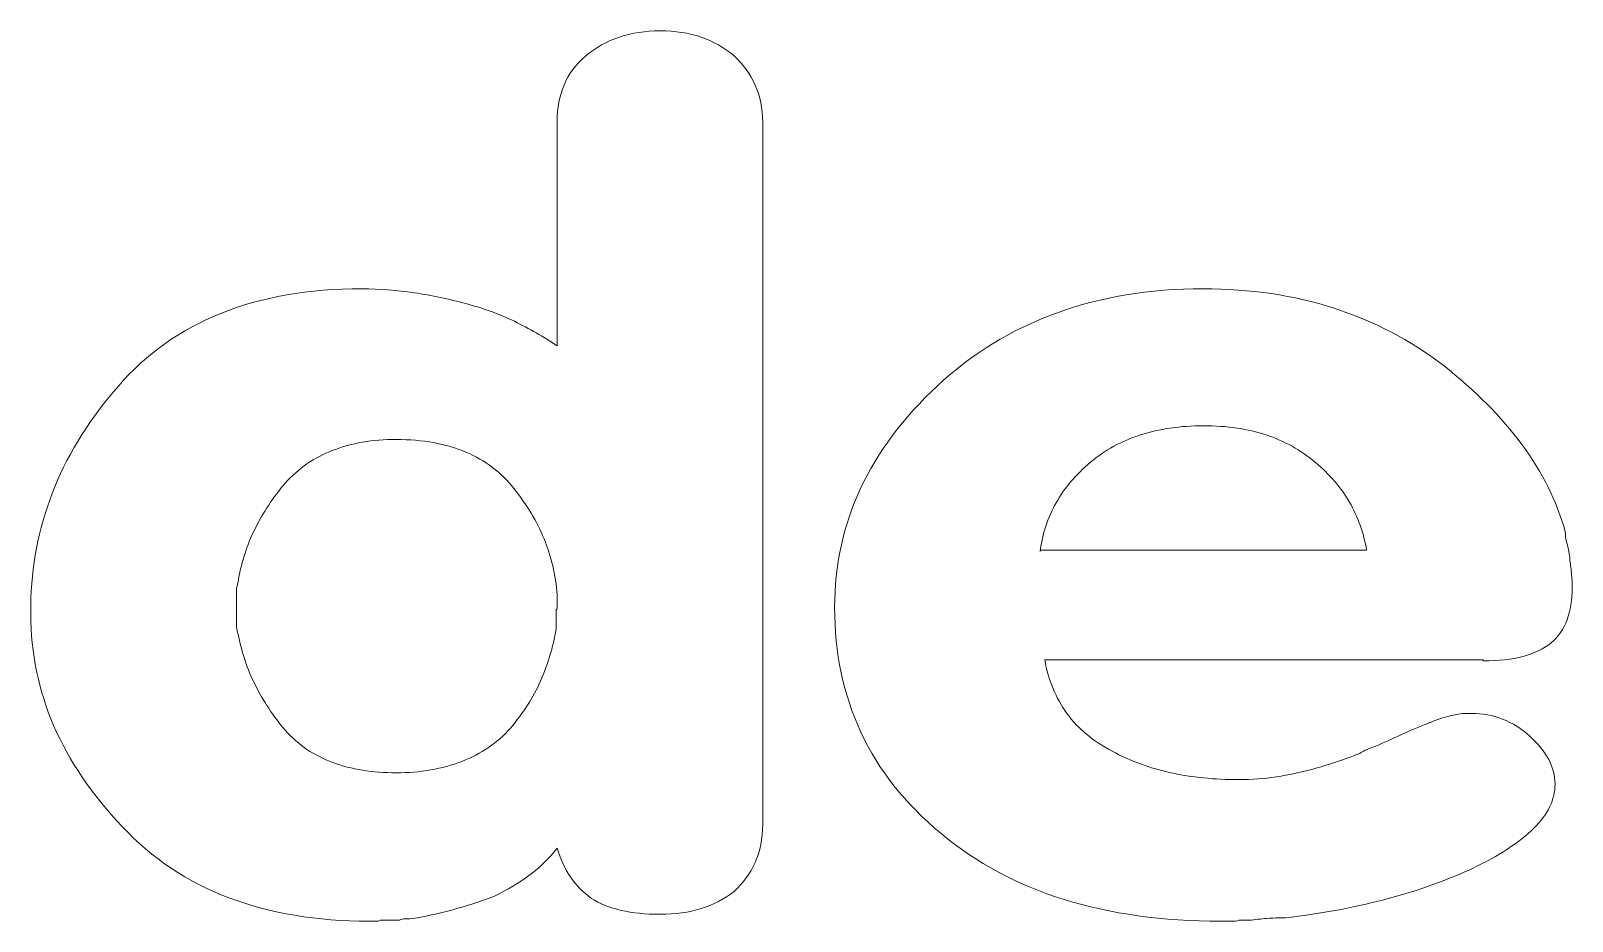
# Model space of a CAD drawing. Header units: millimetres. Extents: x -847 to 848, y -600 to 600.
# Drawn here: x 644.3 to 699.5, y -146.4 to -114.5 of the extents above; entities that cross this region are included whole.
import ezdxf

# ---------------------------------------------------------------- set-up
doc = ezdxf.new("R2010")
doc.units = ezdxf.units.MM
doc.header["$MEASUREMENT"] = 0

msp = doc.modelspace()

# ---------------------------------------------------------------- linework, layer by layer
at = {"color": 250, "lineweight": 5}
for points, knots in [([(670.498, -117.7561), (670.498, -117.7561), (670.498, -142.9271), (670.498, -142.9271), (670.498, -142.9271), (670.498, -143.4447), (670.4094, -143.901), (670.2324, -144.296), (670.2324, -144.296), (670.0553, -144.691), (669.8033, -145.0383), (669.4764, -145.338), (669.4764, -145.338), (669.1223, -145.6104), (668.7273, -145.8147), (668.2914, -145.9509), (668.2914, -145.9509), (667.8555, -146.0871), (667.3652, -146.1552), (666.8204, -146.1552), (666.8204, -146.1552), (666.3028, -146.1552), (665.8397, -146.1075), (665.4311, -146.0122), (665.4311, -146.0122), (665.0224, -145.9168), (664.6683, -145.7738), (664.3686, -145.5831), (664.3686, -145.5831), (664.069, -145.3652), (663.817, -145.1064), (663.6127, -144.8068), (663.6127, -144.8068), (663.4084, -144.5071), (663.2517, -144.1666), (663.1428, -143.7852), (663.1428, -143.7852), (662.8704, -144.1393), (662.5435, -144.4594), (662.1621, -144.7455), (662.1621, -144.7455), (661.7807, -145.0315), (661.3585, -145.2835), (660.8954, -145.5014), (660.8954, -145.5014), (660.405, -145.6921), (659.9079, -145.8556), (659.4039, -145.9918), (659.4039, -145.9918), (658.8999, -146.128), (658.3892, -146.2369), (657.8716, -146.3187), (657.8716, -146.3187), (657.8171, -146.3187), (657.7558, -146.3187), (657.6877, -146.3187), (657.6877, -146.3187), (657.6196, -146.3187), (657.5583, -146.3323), (657.5038, -146.3595), (657.5038, -146.3595), (657.4493, -146.3595), (657.388, -146.3595), (657.3199, -146.3595), (657.3199, -146.3595), (657.2518, -146.3595), (657.1769, -146.3595), (657.0952, -146.3595), (657.0952, -146.3595), (657.0407, -146.3595), (656.9794, -146.3595), (656.9113, -146.3595), (656.9113, -146.3595), (656.8432, -146.3595), (656.7819, -146.3731), (656.7274, -146.4004), (656.7274, -146.4004), (656.6729, -146.4004), (656.6185, -146.4004), (656.564, -146.4004), (656.564, -146.4004), (656.5095, -146.4004), (656.455, -146.4004), (656.4005, -146.4004), (656.4005, -146.4004), (654.5481, -146.4004), (652.8796, -146.1212), (651.3949, -145.5627), (651.3949, -145.5627), (649.9103, -145.0043), (648.6367, -144.153), (647.5743, -143.0088), (647.5743, -143.0088), (646.4847, -141.8647), (645.6674, -140.6593), (645.1226, -139.3925), (645.1226, -139.3925), (644.5778, -138.1258), (644.3054, -136.7978), (644.3054, -135.4085), (644.3054, -135.4085), (644.3054, -135.3812), (644.3054, -135.354), (644.3054, -135.3268), (644.3054, -135.3268), (644.3054, -135.2995), (644.3054, -135.2723), (644.3054, -135.245), (644.3054, -135.245), (644.3054, -135.245), (644.3054, -135.2314), (644.3054, -135.2042), (644.3054, -135.2042), (644.3054, -135.1769), (644.3054, -135.1497), (644.3054, -135.1224), (644.3054, -135.1224), (644.3054, -135.0952), (644.3054, -135.068), (644.3054, -135.0407), (644.3054, -135.0407), (644.3054, -135.0135), (644.3054, -134.9862), (644.3054, -134.959), (644.3054, -134.959), (644.3054, -134.959), (644.3054, -134.9454), (644.3054, -134.9181), (644.3054, -134.9181), (644.3054, -134.8909), (644.3054, -134.8637), (644.3054, -134.8364), (644.3054, -134.8364), (644.3598, -133.4471), (644.6459, -132.1191), (645.1635, -130.8524), (645.1635, -130.8524), (645.681, -129.5856), (646.4438, -128.3802), (647.4517, -127.2361), (647.4517, -127.2361), (648.4324, -126.0919), (649.6515, -125.227), (651.1089, -124.6413), (651.1089, -124.6413), (652.5663, -124.0556), (654.2485, -123.7628), (656.1554, -123.7628), (656.1554, -123.7628), (656.7819, -123.7628), (657.4085, -123.8105), (658.035, -123.9058), (658.035, -123.9058), (658.6616, -124.0011), (659.2745, -124.1305), (659.8738, -124.294), (659.8738, -124.294), (660.5004, -124.4574), (661.0792, -124.6686), (661.6105, -124.9273), (661.6105, -124.9273), (662.1417, -125.1861), (662.6524, -125.479), (663.1428, -125.8059), (663.1428, -125.8059), (663.1428, -125.8059), (663.1428, -117.7561), (663.1428, -117.7561), (663.1428, -117.7561), (663.1428, -117.2929), (663.2245, -116.8639), (663.388, -116.4689), (663.388, -116.4689), (663.5514, -116.0739), (663.8102, -115.7266), (664.1643, -115.4269), (664.1643, -115.4269), (664.5185, -115.1273), (664.9203, -114.9025), (665.3698, -114.7527), (665.3698, -114.7527), (665.8192, -114.6029), (666.3028, -114.5279), (666.8204, -114.5279), (666.8204, -114.5279), (667.3652, -114.5279), (667.8555, -114.6029), (668.2914, -114.7527), (668.2914, -114.7527), (668.7273, -114.9025), (669.1223, -115.1273), (669.4764, -115.4269), (669.4764, -115.4269), (669.8033, -115.7266), (670.0553, -116.0739), (670.2324, -116.4689), (670.2324, -116.4689), (670.4094, -116.8639), (670.498, -117.3066), (670.498, -117.7969), (670.498, -117.7969), (670.498, -117.7969), (670.498, -117.7561), (670.498, -117.7561)], [0, 0, 0, 0, 0.0196078, 0.0196078, 0.0196078, 0.0196078, 0.0392157, 0.0392157, 0.0392157, 0.0392157, 0.0588235, 0.0588235, 0.0588235, 0.0588235, 0.0784314, 0.0784314, 0.0784314, 0.0784314, 0.0980392, 0.0980392, 0.0980392, 0.0980392, 0.1176471, 0.1176471, 0.1176471, 0.1176471, 0.1372549, 0.1372549, 0.1372549, 0.1372549, 0.1568627, 0.1568627, 0.1568627, 0.1568627, 0.1764706, 0.1764706, 0.1764706, 0.1764706, 0.1960784, 0.1960784, 0.1960784, 0.1960784, 0.2156863, 0.2156863, 0.2156863, 0.2156863, 0.2352941, 0.2352941, 0.2352941, 0.2352941, 0.254902, 0.254902, 0.254902, 0.254902, 0.2745098, 0.2745098, 0.2745098, 0.2745098, 0.2941176, 0.2941176, 0.2941176, 0.2941176, 0.3137255, 0.3137255, 0.3137255, 0.3137255, 0.3333333, 0.3333333, 0.3333333, 0.3333333, 0.3529412, 0.3529412, 0.3529412, 0.3529412, 0.372549, 0.372549, 0.372549, 0.372549, 0.3921569, 0.3921569, 0.3921569, 0.3921569, 0.4117647, 0.4117647, 0.4117647, 0.4117647, 0.4313725, 0.4313725, 0.4313725, 0.4313725, 0.4509804, 0.4509804, 0.4509804, 0.4509804, 0.4705882, 0.4705882, 0.4705882, 0.4705882, 0.4901961, 0.4901961, 0.4901961, 0.4901961, 0.5098039, 0.5098039, 0.5098039, 0.5098039, 0.5294118, 0.5294118, 0.5294118, 0.5294118, 0.5490196, 0.5490196, 0.5490196, 0.5490196, 0.5686275, 0.5686275, 0.5686275, 0.5686275, 0.5882353, 0.5882353, 0.5882353, 0.5882353, 0.6078431, 0.6078431, 0.6078431, 0.6078431, 0.627451, 0.627451, 0.627451, 0.627451, 0.6470588, 0.6470588, 0.6470588, 0.6470588, 0.6666667, 0.6666667, 0.6666667, 0.6666667, 0.6862745, 0.6862745, 0.6862745, 0.6862745, 0.7058824, 0.7058824, 0.7058824, 0.7058824, 0.7254902, 0.7254902, 0.7254902, 0.7254902, 0.745098, 0.745098, 0.745098, 0.745098, 0.7647059, 0.7647059, 0.7647059, 0.7647059, 0.7843137, 0.7843137, 0.7843137, 0.7843137, 0.8039216, 0.8039216, 0.8039216, 0.8039216, 0.8235294, 0.8235294, 0.8235294, 0.8235294, 0.8431373, 0.8431373, 0.8431373, 0.8431373, 0.8627451, 0.8627451, 0.8627451, 0.8627451, 0.8823529, 0.8823529, 0.8823529, 0.8823529, 0.9019608, 0.9019608, 0.9019608, 0.9019608, 0.9215686, 0.9215686, 0.9215686, 0.9215686, 0.9411765, 0.9411765, 0.9411765, 0.9411765, 0.9607843, 0.9607843, 0.9607843, 0.9607843, 0.9803922, 0.9803922, 0.9803922, 0.9803922, 1, 1, 1, 1]), ([(696.2819, -137.043), (696.2819, -137.043), (680.5909, -137.043), (680.5909, -137.043), (680.5909, -137.043), (680.7271, -137.7785), (680.9927, -138.4187), (681.3877, -138.9635), (681.3877, -138.9635), (681.7827, -139.5083), (682.3207, -139.9578), (683.0017, -140.3119), (683.0017, -140.3119), (683.6555, -140.6661), (684.357, -140.9249), (685.1061, -141.0883), (685.1061, -141.0883), (685.8553, -141.2518), (686.6657, -141.3335), (687.5374, -141.3335), (687.5374, -141.3335), (688.0005, -141.3335), (688.45, -141.2994), (688.8859, -141.2313), (688.8859, -141.2313), (689.3217, -141.1632), (689.744, -141.0747), (690.1526, -140.9657), (690.1526, -140.9657), (690.4523, -140.884), (690.7451, -140.7955), (691.0311, -140.7001), (691.0311, -140.7001), (691.3172, -140.6048), (691.5964, -140.5026), (691.8688, -140.3937), (691.8688, -140.3937), (691.9505, -140.3392), (692.0391, -140.2915), (692.1344, -140.2506), (692.1344, -140.2506), (692.2298, -140.2098), (692.3183, -140.1757), (692.4, -140.1485), (692.4, -140.1485), (692.7269, -140.0123), (693.047, -139.8693), (693.3603, -139.7194), (693.3603, -139.7194), (693.6736, -139.5696), (693.98, -139.4402), (694.2797, -139.3312), (694.2797, -139.3312), (694.4704, -139.2495), (694.6542, -139.1814), (694.8313, -139.1269), (694.8313, -139.1269), (695.0084, -139.0724), (695.1786, -139.0316), (695.3421, -139.0043), (695.3421, -139.0043), (695.4238, -138.9771), (695.5123, -138.9635), (695.6077, -138.9635), (695.6077, -138.9635), (695.703, -138.9635), (695.7916, -138.9635), (695.8733, -138.9635), (695.8733, -138.9635), (696.2547, -138.9635), (696.6224, -139.0316), (696.9766, -139.1678), (696.9766, -139.1678), (697.3307, -139.304), (697.6576, -139.5083), (697.9573, -139.7807), (697.9573, -139.7807), (698.2569, -140.0531), (698.4817, -140.3324), (698.6315, -140.6184), (698.6315, -140.6184), (698.7813, -140.9044), (698.8562, -141.1973), (698.8562, -141.4969), (698.8562, -141.4969), (698.8562, -142.0418), (698.6042, -142.5662), (698.1003, -143.0701), (698.1003, -143.0701), (697.5963, -143.5741), (696.854, -144.0576), (695.8733, -144.5207), (695.8733, -144.5207), (694.8654, -144.9838), (693.803, -145.3584), (692.6861, -145.6444), (692.6861, -145.6444), (691.5692, -145.9305), (690.4114, -146.1416), (689.2128, -146.2778), (689.2128, -146.2778), (689.0221, -146.2778), (688.8246, -146.2846), (688.6203, -146.2982), (688.6203, -146.2982), (688.416, -146.3118), (688.2048, -146.3323), (687.9869, -146.3595), (687.9869, -146.3595), (687.8779, -146.3595), (687.7758, -146.3595), (687.6804, -146.3595), (687.6804, -146.3595), (687.5851, -146.3595), (687.4966, -146.3731), (687.4148, -146.4004), (687.4148, -146.4004), (687.3059, -146.4004), (687.2105, -146.4004), (687.1288, -146.4004), (687.1288, -146.4004), (687.0471, -146.4004), (686.9654, -146.4004), (686.8836, -146.4004), (686.8836, -146.4004), (684.8133, -146.4004), (682.9473, -146.1416), (681.2855, -145.624), (681.2855, -145.624), (679.6238, -145.1064), (678.1528, -144.3164), (676.8724, -143.254), (676.8724, -143.254), (675.5921, -142.1916), (674.6386, -140.9862), (674.0121, -139.6377), (674.0121, -139.6377), (673.3855, -138.2893), (673.0722, -136.7978), (673.0722, -135.1633), (673.0722, -135.1633), (673.0722, -133.665), (673.3787, -132.2553), (673.9916, -130.9341), (673.9916, -130.9341), (674.6046, -129.6129), (675.524, -128.3802), (676.7498, -127.2361), (676.7498, -127.2361), (677.9757, -126.0919), (679.3854, -125.227), (680.9791, -124.6413), (680.9791, -124.6413), (682.5727, -124.0556), (684.3366, -123.7628), (686.2707, -123.7628), (686.2707, -123.7628), (687.9597, -123.7628), (689.5192, -123.9943), (690.9494, -124.4574), (690.9494, -124.4574), (692.3796, -124.9205), (693.6804, -125.6016), (694.8517, -126.5005), (694.8517, -126.5005), (695.9959, -127.3995), (696.9357, -128.3461), (697.6712, -129.3405), (697.6712, -129.3405), (698.4067, -130.3348), (698.9243, -131.3768), (699.224, -132.4664), (699.224, -132.4664), (699.224, -132.5481), (699.2308, -132.6299), (699.2444, -132.7116), (699.2444, -132.7116), (699.258, -132.7933), (699.2785, -132.875), (699.3057, -132.9568), (699.3057, -132.9568), (699.333, -133.0657), (699.3534, -133.1611), (699.367, -133.2428), (699.367, -133.2428), (699.3806, -133.3245), (699.3874, -133.4062), (699.3874, -133.488), (699.3874, -133.488), (699.4147, -133.6514), (699.4351, -133.8149), (699.4487, -133.9783), (699.4487, -133.9783), (699.4624, -134.1418), (699.4692, -134.3052), (699.4692, -134.4687), (699.4692, -134.4687), (699.4692, -134.9045), (699.4079, -135.2859), (699.2853, -135.6128), (699.2853, -135.6128), (699.1627, -135.9397), (698.9788, -136.2121), (698.7336, -136.43), (698.7336, -136.43), (698.4612, -136.648), (698.1207, -136.8114), (697.7121, -136.9204), (697.7121, -136.9204), (697.3035, -137.0293), (696.8267, -137.0838), (696.2819, -137.0838), (696.2819, -137.0838), (696.2819, -137.0838), (696.2819, -137.043), (696.2819, -137.043)], [0, 0, 0, 0, 0.0185185, 0.0185185, 0.0185185, 0.0185185, 0.037037, 0.037037, 0.037037, 0.037037, 0.0555556, 0.0555556, 0.0555556, 0.0555556, 0.0740741, 0.0740741, 0.0740741, 0.0740741, 0.0925926, 0.0925926, 0.0925926, 0.0925926, 0.1111111, 0.1111111, 0.1111111, 0.1111111, 0.1296296, 0.1296296, 0.1296296, 0.1296296, 0.1481481, 0.1481481, 0.1481481, 0.1481481, 0.1666667, 0.1666667, 0.1666667, 0.1666667, 0.1851852, 0.1851852, 0.1851852, 0.1851852, 0.2037037, 0.2037037, 0.2037037, 0.2037037, 0.2222222, 0.2222222, 0.2222222, 0.2222222, 0.2407407, 0.2407407, 0.2407407, 0.2407407, 0.2592593, 0.2592593, 0.2592593, 0.2592593, 0.2777778, 0.2777778, 0.2777778, 0.2777778, 0.2962963, 0.2962963, 0.2962963, 0.2962963, 0.3148148, 0.3148148, 0.3148148, 0.3148148, 0.3333333, 0.3333333, 0.3333333, 0.3333333, 0.3518519, 0.3518519, 0.3518519, 0.3518519, 0.3703704, 0.3703704, 0.3703704, 0.3703704, 0.3888889, 0.3888889, 0.3888889, 0.3888889, 0.4074074, 0.4074074, 0.4074074, 0.4074074, 0.4259259, 0.4259259, 0.4259259, 0.4259259, 0.4444444, 0.4444444, 0.4444444, 0.4444444, 0.462963, 0.462963, 0.462963, 0.462963, 0.4814815, 0.4814815, 0.4814815, 0.4814815, 0.5, 0.5, 0.5, 0.5, 0.5185185, 0.5185185, 0.5185185, 0.5185185, 0.537037, 0.537037, 0.537037, 0.537037, 0.5555556, 0.5555556, 0.5555556, 0.5555556, 0.5740741, 0.5740741, 0.5740741, 0.5740741, 0.5925926, 0.5925926, 0.5925926, 0.5925926, 0.6111111, 0.6111111, 0.6111111, 0.6111111, 0.6296296, 0.6296296, 0.6296296, 0.6296296, 0.6481481, 0.6481481, 0.6481481, 0.6481481, 0.6666667, 0.6666667, 0.6666667, 0.6666667, 0.6851852, 0.6851852, 0.6851852, 0.6851852, 0.7037037, 0.7037037, 0.7037037, 0.7037037, 0.7222222, 0.7222222, 0.7222222, 0.7222222, 0.7407407, 0.7407407, 0.7407407, 0.7407407, 0.7592593, 0.7592593, 0.7592593, 0.7592593, 0.7777778, 0.7777778, 0.7777778, 0.7777778, 0.7962963, 0.7962963, 0.7962963, 0.7962963, 0.8148148, 0.8148148, 0.8148148, 0.8148148, 0.8333333, 0.8333333, 0.8333333, 0.8333333, 0.8518519, 0.8518519, 0.8518519, 0.8518519, 0.8703704, 0.8703704, 0.8703704, 0.8703704, 0.8888889, 0.8888889, 0.8888889, 0.8888889, 0.9074074, 0.9074074, 0.9074074, 0.9074074, 0.9259259, 0.9259259, 0.9259259, 0.9259259, 0.9444444, 0.9444444, 0.9444444, 0.9444444, 0.962963, 0.962963, 0.962963, 0.962963, 0.9814815, 0.9814815, 0.9814815, 0.9814815, 1, 1, 1, 1]), ([(680.4274, -133.1202), (680.4274, -133.1202), (692.114, -133.1202), (692.114, -133.1202), (692.114, -133.1202), (692.005, -132.4936), (691.8007, -131.9216), (691.5011, -131.404), (691.5011, -131.404), (691.2014, -130.8864), (690.7928, -130.4097), (690.2752, -129.9738), (690.2752, -129.9738), (689.7576, -129.538), (689.1719, -129.2111), (688.5181, -128.9931), (688.5181, -128.9931), (687.8643, -128.7752), (687.1152, -128.6662), (686.2707, -128.6662), (686.2707, -128.6662), (685.4535, -128.6662), (684.7043, -128.7752), (684.0233, -128.9931), (684.0233, -128.9931), (683.3423, -129.2111), (682.7429, -129.538), (682.2254, -129.9738), (682.2254, -129.9738), (681.7078, -130.4097), (681.2991, -130.8932), (680.9995, -131.4244), (680.9995, -131.4244), (680.6998, -131.9556), (680.5091, -132.5345), (680.4274, -133.1611), (680.4274, -133.1611), (680.4274, -133.1611), (680.4274, -133.1202), (680.4274, -133.1202)], [0, 0, 0, 0, 0.1, 0.1, 0.1, 0.1, 0.2, 0.2, 0.2, 0.2, 0.3, 0.3, 0.3, 0.3, 0.4, 0.4, 0.4, 0.4, 0.5, 0.5, 0.5, 0.5, 0.6, 0.6, 0.6, 0.6, 0.7, 0.7, 0.7, 0.7, 0.8, 0.8, 0.8, 0.8, 0.9, 0.9, 0.9, 0.9, 1, 1, 1, 1]), ([(663.1428, -134.9181), (663.1428, -134.9181), (663.1428, -134.9181), (663.1428, -134.9181), (663.1428, -134.9181), (663.1428, -134.9181), (663.1428, -134.9045), (663.1428, -134.8773), (663.1428, -134.8773), (663.1428, -134.85), (663.1428, -134.8228), (663.1428, -134.7955), (663.1428, -134.7955), (663.1428, -134.7683), (663.1428, -134.7411), (663.1428, -134.7138), (663.1428, -134.7138), (663.0883, -134.0055), (662.9317, -133.3381), (662.6729, -132.7116), (662.6729, -132.7116), (662.4141, -132.085), (662.0531, -131.4857), (661.59, -130.9136), (661.59, -130.9136), (661.1542, -130.3416), (660.5821, -129.9057), (659.8738, -129.6061), (659.8738, -129.6061), (659.1655, -129.3064), (658.3347, -129.1566), (657.3812, -129.1566), (657.3812, -129.1566), (656.5367, -129.1566), (655.7808, -129.286), (655.1134, -129.5448), (655.1134, -129.5448), (654.446, -129.8036), (653.8807, -130.1918), (653.4176, -130.7093), (653.4176, -130.7093), (652.9817, -131.2269), (652.6208, -131.7718), (652.3348, -132.3438), (652.3348, -132.3438), (652.0487, -132.9159), (651.8512, -133.5152), (651.7423, -134.1418), (651.7423, -134.1418), (651.7423, -134.169), (651.7354, -134.2099), (651.7218, -134.2643), (651.7218, -134.2643), (651.7082, -134.3188), (651.7014, -134.3597), (651.7014, -134.3869), (651.7014, -134.3869), (651.6742, -134.4414), (651.6605, -134.4891), (651.6605, -134.5299), (651.6605, -134.5299), (651.6605, -134.5708), (651.6605, -134.6185), (651.6605, -134.673), (651.6605, -134.673), (651.6605, -134.7547), (651.6605, -134.8364), (651.6605, -134.9181), (651.6605, -134.9181), (651.6605, -134.9999), (651.6605, -135.0816), (651.6605, -135.1633), (651.6605, -135.1633), (651.6605, -135.1905), (651.6605, -135.2314), (651.6605, -135.2859), (651.6605, -135.2859), (651.6605, -135.3404), (651.6605, -135.3812), (651.6605, -135.4085), (651.6605, -135.4085), (651.6605, -135.463), (651.6605, -135.5106), (651.6605, -135.5515), (651.6605, -135.5515), (651.6605, -135.5924), (651.6605, -135.64), (651.6605, -135.6945), (651.6605, -135.6945), (651.6605, -135.7762), (651.6673, -135.858), (651.681, -135.9397), (651.681, -135.9397), (651.6946, -136.0214), (651.715, -136.1031), (651.7423, -136.1849), (651.7423, -136.1849), (651.8512, -136.7842), (652.0487, -137.3699), (652.3348, -137.9419), (652.3348, -137.9419), (652.6208, -138.514), (652.9817, -139.0588), (653.4176, -139.5764), (653.4176, -139.5764), (653.8807, -140.094), (654.446, -140.4754), (655.1134, -140.7206), (655.1134, -140.7206), (655.7808, -140.9657), (656.5367, -141.0883), (657.3812, -141.0883), (657.3812, -141.0883), (658.2529, -141.0883), (659.0361, -140.9521), (659.7308, -140.6797), (659.7308, -140.6797), (660.4255, -140.4073), (661.0043, -140.0123), (661.4674, -139.4947), (661.4674, -139.4947), (661.9305, -138.9499), (662.2915, -138.3846), (662.5503, -137.7989), (662.5503, -137.7989), (662.8091, -137.2132), (662.993, -136.5935), (663.1019, -135.9397), (663.1019, -135.9397), (663.1019, -135.858), (663.1019, -135.7762), (663.1019, -135.6945), (663.1019, -135.6945), (663.1019, -135.6128), (663.1019, -135.5311), (663.1019, -135.4493), (663.1019, -135.4493), (663.1019, -135.3949), (663.1019, -135.3472), (663.1019, -135.3063), (663.1019, -135.3063), (663.1019, -135.2655), (663.1155, -135.2314), (663.1428, -135.2042), (663.1428, -135.2042), (663.1428, -135.1497), (663.1428, -135.102), (663.1428, -135.0612), (663.1428, -135.0612), (663.1428, -135.0203), (663.1428, -134.9862), (663.1428, -134.959), (663.1428, -134.959), (663.1428, -134.959), (663.1428, -134.9181), (663.1428, -134.9181)], [0, 0, 0, 0, 0.025641, 0.025641, 0.025641, 0.025641, 0.0512821, 0.0512821, 0.0512821, 0.0512821, 0.0769231, 0.0769231, 0.0769231, 0.0769231, 0.1025641, 0.1025641, 0.1025641, 0.1025641, 0.1282051, 0.1282051, 0.1282051, 0.1282051, 0.1538462, 0.1538462, 0.1538462, 0.1538462, 0.1794872, 0.1794872, 0.1794872, 0.1794872, 0.2051282, 0.2051282, 0.2051282, 0.2051282, 0.2307692, 0.2307692, 0.2307692, 0.2307692, 0.2564103, 0.2564103, 0.2564103, 0.2564103, 0.2820513, 0.2820513, 0.2820513, 0.2820513, 0.3076923, 0.3076923, 0.3076923, 0.3076923, 0.3333333, 0.3333333, 0.3333333, 0.3333333, 0.3589744, 0.3589744, 0.3589744, 0.3589744, 0.3846154, 0.3846154, 0.3846154, 0.3846154, 0.4102564, 0.4102564, 0.4102564, 0.4102564, 0.4358974, 0.4358974, 0.4358974, 0.4358974, 0.4615385, 0.4615385, 0.4615385, 0.4615385, 0.4871795, 0.4871795, 0.4871795, 0.4871795, 0.5128205, 0.5128205, 0.5128205, 0.5128205, 0.5384615, 0.5384615, 0.5384615, 0.5384615, 0.5641026, 0.5641026, 0.5641026, 0.5641026, 0.5897436, 0.5897436, 0.5897436, 0.5897436, 0.6153846, 0.6153846, 0.6153846, 0.6153846, 0.6410256, 0.6410256, 0.6410256, 0.6410256, 0.6666667, 0.6666667, 0.6666667, 0.6666667, 0.6923077, 0.6923077, 0.6923077, 0.6923077, 0.7179487, 0.7179487, 0.7179487, 0.7179487, 0.7435897, 0.7435897, 0.7435897, 0.7435897, 0.7692308, 0.7692308, 0.7692308, 0.7692308, 0.7948718, 0.7948718, 0.7948718, 0.7948718, 0.8205128, 0.8205128, 0.8205128, 0.8205128, 0.8461538, 0.8461538, 0.8461538, 0.8461538, 0.8717949, 0.8717949, 0.8717949, 0.8717949, 0.8974359, 0.8974359, 0.8974359, 0.8974359, 0.9230769, 0.9230769, 0.9230769, 0.9230769, 0.9487179, 0.9487179, 0.9487179, 0.9487179, 0.974359, 0.974359, 0.974359, 0.974359, 1, 1, 1, 1])]:
    msp.add_open_spline(points, degree=3, knots=knots, dxfattribs=at)

doc.saveas('drawing.dxf')
